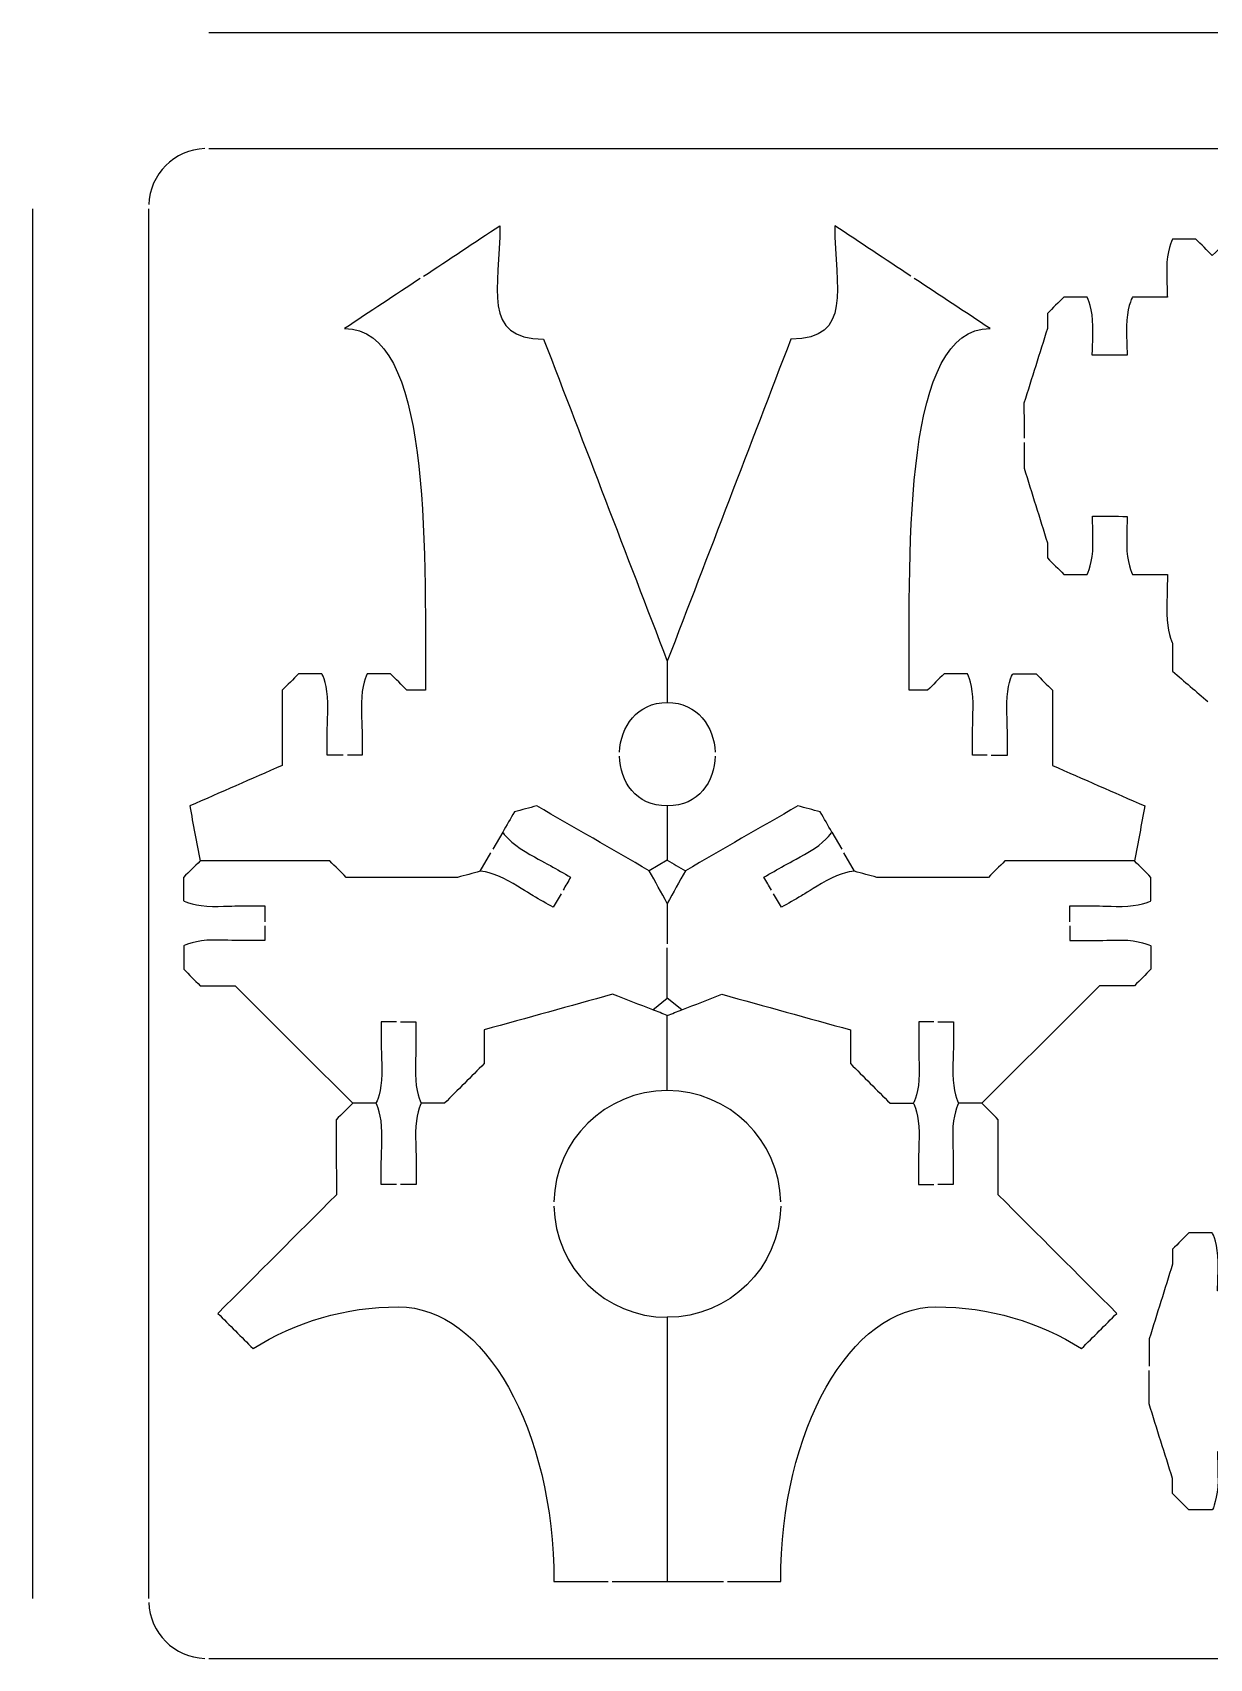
# Model space of a CAD drawing. Extents: x 0 to 680, y 0 to 410.
# Drawn here: x 450 to 551.3, y 0 to 140 of the extents above; entities that cross this region are included whole.
import ezdxf

# ---------------------------------------------------------------- set-up
doc = ezdxf.new("R2010")
doc.units = 0
doc.header["$MEASUREMENT"] = 0
doc.layers.add('DEFAULT', color=18, linetype='CONTINUOUS')

msp = doc.modelspace()

# ---------------------------------------------------------------- linework, layer by layer
at = {"layer": 'DEFAULT', "color": 1}
for points in [[(465.17, 140), (674.82, 140)], [(465.17, 130), (674.82, 130)], [(450, 124.83), (450, 5.18)], [(460, 5.18), (460, 124.83)], [(490.47, 71.16), (490.47, 71.16), (489.62, 69.68)], [(518.79, 71.16), (518.79, 71.16), (519.65, 69.68)], [(488.52, 67.78), (489.44, 69.38)], [(504.63, 68.74), (503.08, 67.83)], [(520.74, 67.78), (519.82, 69.38)], [(505.88, 55.85), (504.63, 56.86), (504.63, 61.19)], [(503.38, 55.85), (504.63, 56.86)], [(499.89, 6.64), (504.63, 6.64)], [(465.17, 0), (674.82, 0)]]:
    msp.add_lwpolyline(points, dxfattribs=at)
for points in [[(464.82, 130), (462.2, 129.91), (460.09, 127.8), (460, 125.18)], [(500.52, 78.03), (500.61, 80.2), (502.01, 82.31), (504.63, 82.31)], [(504.63, 73.41), (501.91, 73.41), (500.56, 75.52), (500.52, 77.69)], [(504.63, 48.9), (499.3, 48.89), (494.97, 44.62), (494.88, 39.31)], [(494.88, 38.96), (494.97, 33.65), (499.3, 29.38), (504.63, 29.38)], [(460, 4.83), (460.09, 2.2), (462.2, 0.1), (464.82, 0.01)]]:
    msp.add_open_spline(points, degree=3, dxfattribs=at)
for points, knots in [([(582.11, 105.7), (582.01, 113.47), (575.33, 119.54), (567.53, 119.54), (566.48, 119.54), (565.45, 119.43), (564.46, 119.21), (563.79, 119.88), (563.12, 120.55), (562.45, 121.23), (562.42, 121.27), (561.31, 120.79), (560.33, 119.82), (559.35, 118.84), (558.84, 118.25), (558.59, 118.02), (558.12, 117.54), (557.65, 117.07), (557.18, 116.6), (556.48, 117.31), (555.77, 118.02), (555.06, 118.72), (555.53, 119.19), (556.01, 119.66), (556.48, 120.13), (556.72, 120.38), (557.3, 120.89), (558.28, 121.87), (559.26, 122.84), (559.74, 123.95), (559.7, 123.99), (559.22, 124.46), (558.75, 124.93), (558.28, 125.41), (557.62, 125.41), (556.95, 125.41), (556.28, 125.41), (554.7, 123.87), (553.12, 122.34), (551.54, 120.8), (551.07, 121.27), (550.6, 121.74), (550.12, 122.21), (549.46, 122.21), (548.79, 122.21), (548.12, 122.21), (548.06, 122.21), (547.62, 121.09), (547.62, 119.72), (547.62, 118.33), (547.67, 117.55), (547.67, 117.21), (546.67, 117.22), (545.67, 117.22), (544.67, 117.22), (544.61, 117.22), (544.17, 116.1), (544.16, 114.72), (544.16, 113.33), (544.21, 112.56), (544.21, 112.22), (543.21, 112.22), (542.21, 112.22), (541.21, 112.22), (541.21, 112.56), (541.26, 113.34), (541.26, 114.72), (541.26, 116.1), (540.81, 117.22), (540.76, 117.22), (540.09, 117.22), (539.43, 117.22), (538.76, 117.22), (538.29, 116.75), (537.82, 116.28), (537.35, 115.81), (537.35, 115.38), (537.35, 114.95), (537.35, 114.52), (536.68, 112.37), (536, 110.22), (535.33, 108.08), (535.33, 107.07), (535.34, 106.07), (535.34, 105.06)], [0, 0, 0, 0, 1, 1, 1, 2, 2, 2, 10.061017, 10.061017, 10.061017, 11.061017, 11.061017, 11.061017, 12.061017, 12.061017, 12.061017, 17.717872, 17.717872, 17.717872, 26.210935, 26.210935, 26.210935, 31.875572, 31.875572, 31.875572, 32.875572, 32.875572, 32.875572, 33.875572, 33.875572, 33.875572, 39.539502, 39.539502, 39.539502, 45.210502, 45.210502, 45.210502, 63.950249, 63.950249, 63.950249, 69.614886, 69.614886, 69.614886, 75.284886, 75.284886, 75.284886, 76.284886, 76.284886, 76.284886, 77.284886, 77.284886, 77.284886, 85.774892, 85.774892, 85.774892, 86.774892, 86.774892, 86.774892, 87.774892, 87.774892, 87.774892, 96.265898, 96.265898, 96.265898, 97.265898, 97.265898, 97.265898, 98.265898, 98.265898, 98.265898, 103.935898, 103.935898, 103.935898, 109.600536, 109.600536, 109.600536, 113.259536, 113.259536, 113.259536, 132.384935, 132.384935, 132.384935, 140.924961, 140.924961, 140.924961, 140.924961]), ([(483.66, 119.02), (485.85, 120.47), (488.04, 121.92), (490.23, 123.37), (490.23, 117.98), (488.6, 113.61), (493.99, 113.61), (497.54, 104.36), (501.08, 95.12), (504.63, 85.87)], [0, 0, 0, 0, 22.305173, 22.305173, 22.305173, 23.305173, 23.305173, 23.305173, 107.520623, 107.520623, 107.520623, 107.520623]), ([(525.6, 119.02), (523.41, 120.47), (521.22, 121.92), (519.04, 123.37), (519.04, 117.98), (520.67, 113.61), (515.27, 113.61), (511.73, 104.36), (508.18, 95.12), (504.63, 85.87), (504.63, 84.68), (504.63, 83.5), (504.63, 82.31), (507.26, 82.31), (508.65, 80.2), (508.75, 78.03)], [0, 0, 0, 0, 22.305173, 22.305173, 22.305173, 23.305173, 23.305173, 23.305173, 107.520623, 107.520623, 107.520623, 117.609623, 117.609623, 117.609623, 118.609623, 118.609623, 118.609623, 118.609623]), ([(483.37, 118.83), (481.2, 117.39), (479.03, 115.95), (476.86, 114.52), (484.24, 114.52), (483.81, 96.43), (483.81, 83.37), (483.28, 83.37), (482.75, 83.37), (482.22, 83.37), (481.75, 83.84), (481.28, 84.32), (480.81, 84.79), (480.14, 84.79), (479.47, 84.79), (478.81, 84.79), (478.75, 84.79), (478.31, 83.66), (478.31, 82.29), (478.31, 80.91), (478.36, 80.13), (478.36, 79.79), (478.36, 79.12), (478.36, 78.45), (478.36, 77.79), (477.94, 77.79), (477.52, 77.79), (477.1, 77.79)], [0, 0, 0, 0, 22.151509, 22.151509, 22.151509, 23.161509, 23.161509, 23.161509, 27.651509, 27.651509, 27.651509, 33.322505, 33.322505, 33.322505, 39.001505, 39.001505, 39.001505, 40.001505, 40.001505, 40.001505, 41.001505, 41.001505, 41.001505, 46.671514, 46.671514, 46.671514, 50.261514, 50.261514, 50.261514, 50.261514]), ([(532.17, 77.79), (531.75, 77.79), (531.32, 77.79), (530.9, 77.79), (530.9, 78.45), (530.9, 79.12), (530.9, 79.79), (530.9, 80.13), (530.95, 80.91), (530.95, 82.29), (530.95, 83.66), (530.51, 84.79), (530.46, 84.79), (529.79, 84.79), (529.12, 84.79), (528.46, 84.79), (527.98, 84.32), (527.51, 83.84), (527.04, 83.37), (526.51, 83.37), (525.98, 83.37), (525.45, 83.38), (525.45, 96.43), (525.02, 114.52), (532.41, 114.52), (530.24, 115.95), (528.06, 117.39), (525.89, 118.83)], [0, 0, 0, 0, 3.6, 3.6, 3.6, 9.270009, 9.270009, 9.270009, 10.270009, 10.270009, 10.270009, 11.270009, 11.270009, 11.270009, 16.940009, 16.940009, 16.940009, 22.618081, 22.618081, 22.618081, 27.118081, 27.118081, 27.118081, 28.118081, 28.118081, 28.118081, 50.270142, 50.270142, 50.270142, 50.270142]), ([(535.34, 104.71), (535.34, 103.97), (535.34, 103.23), (535.34, 102.49), (536.01, 100.34), (536.68, 98.2), (537.35, 96.05), (537.35, 95.62), (537.35, 95.19), (537.35, 94.76), (537.82, 94.29), (538.29, 93.82), (538.76, 93.35), (539.43, 93.35), (540.09, 93.35), (540.76, 93.35), (540.82, 93.35), (541.27, 94.47), (541.27, 95.85), (541.27, 97.23), (541.22, 98.01), (541.22, 98.35), (542.22, 98.35), (543.22, 98.35), (544.22, 98.34), (544.22, 98.01), (544.17, 97.23), (544.17, 95.84), (544.17, 94.47), (544.62, 93.34), (544.67, 93.34), (544.67, 93.34), (544.68, 93.34), (544.68, 93.34), (545.68, 93.34), (546.68, 93.34), (547.68, 93.34), (547.68, 93), (547.63, 91.31), (547.63, 89.93), (547.63, 88.55), (548.07, 87.43), (548.12, 87.43), (548.12, 86.62), (548.12, 85.81), (548.12, 85), (549.14, 84.13), (550.15, 83.26), (551.16, 82.39)], [0, 0, 0, 0, 6.311008, 6.311008, 6.311008, 25.407111, 25.407111, 25.407111, 29.077111, 29.077111, 29.077111, 34.733965, 34.733965, 34.733965, 40.403965, 40.403965, 40.403965, 41.403965, 41.403965, 41.403965, 42.403965, 42.403965, 42.403965, 50.893973, 50.893973, 50.893973, 51.893973, 51.893973, 51.893973, 52.893973, 52.893973, 52.893973, 52.923973, 52.923973, 52.923973, 61.414979, 61.414979, 61.414979, 62.414979, 62.414979, 62.414979, 63.414979, 63.414979, 63.414979, 70.284979, 70.284979, 70.284979, 81.652798, 81.652798, 81.652798, 81.652798]), ([(476.74, 77.79), (476.28, 77.79), (475.82, 77.79), (475.36, 77.79), (475.36, 78.45), (475.36, 79.12), (475.36, 79.78), (475.36, 80.12), (475.41, 80.9), (475.41, 82.29), (475.41, 83.66), (474.96, 84.78), (474.9, 84.78), (474.23, 84.78), (473.56, 84.78), (472.9, 84.78), (472.43, 84.31), (471.95, 83.84), (471.48, 83.37), (471.48, 81.21), (471.49, 79.05), (471.49, 76.9), (468.83, 75.73), (466.18, 74.57), (463.53, 73.41), (463.83, 71.83), (464.12, 70.25), (464.42, 68.67)], [0, 0, 0, 0, 3.91, 3.91, 3.91, 9.57, 9.57, 9.57, 10.57, 10.57, 10.57, 11.57, 11.57, 11.57, 17.24, 17.24, 17.24, 22.911704, 22.911704, 22.911704, 41.261707, 41.261707, 41.261707, 65.878053, 65.878053, 65.878053, 79.550607, 79.550607, 79.550607, 79.550607]), ([(532.52, 77.79), (532.98, 77.79), (533.44, 77.79), (533.9, 77.79), (533.9, 78.45), (533.9, 79.12), (533.9, 79.78), (533.91, 80.12), (533.86, 80.9), (533.86, 82.29), (533.86, 83.66), (534.31, 84.78), (534.37, 84.78), (535.03, 84.78), (535.7, 84.78), (536.37, 84.78), (536.84, 84.31), (537.31, 83.84), (537.78, 83.37), (537.78, 81.21), (537.78, 79.05), (537.78, 76.9), (540.43, 75.73), (543.08, 74.57), (545.73, 73.41), (545.44, 71.83), (545.14, 70.25), (544.85, 68.67)], [0, 0, 0, 0, 3.92, 3.92, 3.92, 9.58, 9.58, 9.58, 10.58, 10.58, 10.58, 11.58, 11.58, 11.58, 17.25, 17.25, 17.25, 22.921704, 22.921704, 22.921704, 41.271707, 41.271707, 41.271707, 65.888053, 65.888053, 65.888053, 79.558591, 79.558591, 79.558591, 79.558591]), ([(508.75, 77.69), (508.7, 75.52), (507.35, 73.41), (504.63, 73.41), (504.63, 71.85), (504.63, 70.29), (504.63, 68.74), (505.15, 68.43), (505.67, 68.13), (506.19, 67.83)], [0, 0, 0, 0, 1, 1, 1, 14.26, 14.26, 14.26, 19.359765, 19.359765, 19.359765, 19.359765]), ([(504.63, 65.01), (504.12, 65.95), (503.6, 66.89), (503.08, 67.83), (499.85, 69.69), (496.63, 71.55), (493.4, 73.41), (492.76, 73.24), (492.11, 73.07), (491.47, 72.89), (491.14, 72.32), (490.8, 71.74), (490.47, 71.16), (490.47, 71.08), (491.21, 70.16), (492.39, 69.48), (493.58, 68.78), (494.28, 68.44), (494.58, 68.27), (495.15, 67.94), (495.73, 67.61), (496.31, 67.28), (496.09, 66.9), (495.88, 66.53), (495.66, 66.15)], [0, 0, 0, 0, 9.126237, 9.126237, 9.126237, 40.80218, 40.80218, 40.80218, 46.46626, 46.46626, 46.46626, 52.147946, 52.147946, 52.147946, 53.147946, 53.147946, 53.147946, 54.147946, 54.147946, 54.147946, 59.818321, 59.818321, 59.818321, 63.493149, 63.493149, 63.493149, 63.493149]), ([(513.6, 66.15), (513.38, 66.53), (513.17, 66.9), (512.95, 67.28), (513.53, 67.61), (514.11, 67.94), (514.69, 68.27), (514.98, 68.44), (515.68, 68.78), (516.88, 69.48), (518.05, 70.15), (518.79, 71.08), (518.79, 71.16), (518.46, 71.74), (518.13, 72.32), (517.8, 72.89), (517.15, 73.07), (516.51, 73.24), (515.86, 73.41), (512.64, 71.55), (509.41, 69.69), (506.19, 67.83), (505.67, 66.89), (505.15, 65.95), (504.63, 65.01), (504.63, 63.85), (504.63, 62.69), (504.63, 61.54)], [0, 0, 0, 0, 3.674828, 3.674828, 3.674828, 9.345204, 9.345204, 9.345204, 10.345204, 10.345204, 10.345204, 11.355204, 11.355204, 11.355204, 17.02239, 17.02239, 17.02239, 22.696128, 22.696128, 22.696128, 54.372071, 54.372071, 54.372071, 63.492997, 63.492997, 63.492997, 73.332997, 73.332997, 73.332997, 73.332997]), ([(495.49, 65.85), (495.26, 65.46), (495.04, 65.07), (494.81, 64.68), (494.24, 65.01), (493.66, 65.34), (493.08, 65.67), (492.79, 65.85), (492.14, 66.27), (490.94, 66.97), (489.74, 67.65), (488.55, 67.83), (488.52, 67.78), (487.88, 67.61), (487.24, 67.43), (486.59, 67.26), (483.4, 67.26), (480.2, 67.26), (477, 67.26), (476.53, 67.73), (476.06, 68.2), (475.59, 68.67), (471.86, 68.67), (468.14, 68.67), (464.42, 68.67), (463.95, 68.2), (463.47, 67.73), (463, 67.26), (463, 66.59), (463, 65.92), (463, 65.26), (463, 65.2), (464.12, 64.76), (465.5, 64.76), (466.88, 64.76), (467.66, 64.81), (468, 64.81), (468.67, 64.81), (469.33, 64.81), (470, 64.81), (470, 64.36), (470, 63.9), (470, 63.44)], [0, 0, 0, 0, 3.835706, 3.835706, 3.835706, 9.488369, 9.488369, 9.488369, 10.488369, 10.488369, 10.488369, 11.488369, 11.488369, 11.488369, 17.156018, 17.156018, 17.156018, 44.345018, 44.345018, 44.345018, 50.016721, 50.016721, 50.016721, 81.675721, 81.675721, 81.675721, 87.347425, 87.347425, 87.347425, 93.018425, 93.018425, 93.018425, 94.018425, 94.018425, 94.018425, 95.018425, 95.018425, 95.018425, 100.68946, 100.68946, 100.68946, 104.57946, 104.57946, 104.57946, 104.57946]), ([(539.27, 63.44), (539.27, 63.9), (539.27, 64.36), (539.27, 64.81), (539.93, 64.81), (540.6, 64.81), (541.27, 64.81), (541.6, 64.81), (542.38, 64.76), (543.77, 64.76), (545.15, 64.76), (546.27, 65.2), (546.26, 65.26), (546.26, 65.92), (546.26, 66.59), (546.26, 67.26), (545.79, 67.73), (545.32, 68.2), (544.85, 68.67), (541.13, 68.67), (537.4, 68.67), (533.68, 68.67), (533.21, 68.2), (532.74, 67.73), (532.27, 67.26), (529.07, 67.26), (525.87, 67.26), (522.67, 67.26), (522.03, 67.43), (521.39, 67.61), (520.74, 67.78), (520.71, 67.83), (519.52, 67.65), (518.32, 66.97), (517.13, 66.27), (516.48, 65.85), (516.18, 65.67), (515.61, 65.34), (515.03, 65.01), (514.45, 64.68), (514.23, 65.07), (514, 65.46), (513.77, 65.85)], [0, 0, 0, 0, 3.89, 3.89, 3.89, 9.560035, 9.560035, 9.560035, 10.560035, 10.560035, 10.560035, 11.560035, 11.560035, 11.560035, 17.231035, 17.231035, 17.231035, 22.902032, 22.902032, 22.902032, 54.562032, 54.562032, 54.562032, 60.233028, 60.233028, 60.233028, 87.423028, 87.423028, 87.423028, 93.089711, 93.089711, 93.089711, 94.089711, 94.089711, 94.089711, 95.089711, 95.089711, 95.089711, 100.751043, 100.751043, 100.751043, 104.58675, 104.58675, 104.58675, 104.58675]), ([(470, 63.09), (470, 62.67), (470, 62.24), (470, 61.81), (469.34, 61.81), (468.67, 61.81), (468, 61.81), (467.67, 61.81), (466.89, 61.86), (465.5, 61.86), (464.12, 61.85), (463.01, 61.41), (463.01, 61.35), (463.01, 60.68), (463.01, 60.02), (463.01, 59.35), (463.48, 58.88), (463.95, 58.41), (464.42, 57.93), (465.42, 57.93), (466.43, 57.93), (467.43, 57.93), (470.81, 54.56), (474.18, 51.18), (477.56, 47.81)], [0, 0, 0, 0, 3.62, 3.62, 3.62, 9.280009, 9.280009, 9.280009, 10.280009, 10.280009, 10.280009, 11.280009, 11.280009, 11.280009, 16.950009, 16.950009, 16.950009, 22.631005, 22.631005, 22.631005, 31.171005, 31.171005, 31.171005, 71.758934, 71.758934, 71.758934, 71.758934]), ([(539.27, 63.09), (539.27, 62.67), (539.27, 62.24), (539.27, 61.81), (539.93, 61.81), (540.6, 61.81), (541.26, 61.81), (541.6, 61.81), (542.38, 61.86), (543.76, 61.86), (545.14, 61.85), (546.26, 61.41), (546.26, 61.35), (546.26, 60.68), (546.26, 60.02), (546.26, 59.35), (545.79, 58.88), (545.32, 58.41), (544.85, 57.93), (543.84, 57.93), (542.84, 57.93), (541.83, 57.93), (538.46, 54.56), (535.08, 51.18), (531.71, 47.81)], [0, 0, 0, 0, 3.62, 3.62, 3.62, 9.280009, 9.280009, 9.280009, 10.280009, 10.280009, 10.280009, 11.280009, 11.280009, 11.280009, 16.950009, 16.950009, 16.950009, 22.631712, 22.631712, 22.631712, 31.171712, 31.171712, 31.171712, 71.758935, 71.758935, 71.758935, 71.758935]), ([(504.63, 55.37), (504.22, 55.53), (503.8, 55.69), (503.38, 55.85), (502.23, 56.3), (501.08, 56.74), (499.93, 57.19), (496.25, 56.17), (492.56, 55.15), (488.88, 54.13), (488.88, 53.16), (488.88, 52.19), (488.88, 51.23), (487.74, 50.09), (486.6, 48.95), (485.46, 47.81), (484.8, 47.81), (484.13, 47.81), (483.46, 47.81), (483.41, 47.81), (482.97, 46.69), (482.97, 45.31), (482.97, 43.93), (483.02, 43.15), (483.02, 42.81), (483.02, 42.15), (483.02, 41.48), (483.02, 40.81), (482.57, 40.81), (482.13, 40.81), (481.68, 40.81)], [0, 0, 0, 0, 3.809725, 3.809725, 3.809725, 14.288153, 14.288153, 14.288153, 46.805295, 46.805295, 46.805295, 55.035301, 55.035301, 55.035301, 68.718525, 68.718525, 68.718525, 74.388525, 74.388525, 74.388525, 75.388525, 75.388525, 75.388525, 76.388525, 76.388525, 76.388525, 82.058533, 82.058533, 82.058533, 85.848533, 85.848533, 85.848533, 85.848533]), ([(514.39, 39.31), (514.3, 44.62), (509.96, 48.89), (504.63, 48.9), (504.63, 51.05), (504.63, 53.21), (504.63, 55.37), (505.05, 55.53), (505.47, 55.69), (505.88, 55.85), (507.03, 56.3), (508.18, 56.74), (509.33, 57.19), (513.02, 56.17), (516.7, 55.15), (520.39, 54.13), (520.39, 53.16), (520.39, 52.19), (520.39, 51.23), (521.53, 50.09), (522.67, 48.95), (523.8, 47.81), (524.47, 47.81), (525.14, 47.81), (525.8, 47.81), (525.86, 47.81), (526.3, 46.69), (526.3, 45.31), (526.3, 43.93), (526.25, 43.15), (526.25, 42.81), (526.25, 42.15), (526.25, 41.48), (526.25, 40.81), (526.69, 40.81), (527.14, 40.81), (527.58, 40.81)], [0, 0, 0, 0, 1, 1, 1, 19.341, 19.341, 19.341, 23.140474, 23.140474, 23.140474, 33.618902, 33.618902, 33.618902, 66.145682, 66.145682, 66.145682, 74.376689, 74.376689, 74.376689, 88.057793, 88.057793, 88.057793, 93.727793, 93.727793, 93.727793, 94.727793, 94.727793, 94.727793, 95.727793, 95.727793, 95.727793, 101.397802, 101.397802, 101.397802, 105.177802, 105.177802, 105.177802, 105.177802]), ([(481.33, 54.81), (480.89, 54.81), (480.45, 54.81), (480, 54.81), (480, 54.14), (480, 53.48), (480.01, 52.81), (480, 52.47), (480.06, 51.69), (480.06, 50.31), (480.06, 48.93), (479.61, 47.81), (479.55, 47.81)], [0, 0, 0, 0, 3.77, 3.77, 3.77, 9.430009, 9.430009, 9.430009, 10.430009, 10.430009, 10.430009, 11.430009, 11.430009, 11.430009, 11.430009]), ([(481.68, 54.81), (482.12, 54.81), (482.56, 54.81), (483, 54.81), (483, 54.14), (483, 53.48), (483, 52.81), (483, 52.47), (482.96, 51.7), (482.96, 50.31), (482.96, 48.93), (483.4, 47.81), (483.46, 47.81)], [0, 0, 0, 0, 3.74, 3.74, 3.74, 9.39, 9.39, 9.39, 10.39, 10.39, 10.39, 11.39, 11.39, 11.39, 11.39]), ([(527.58, 54.81), (527.14, 54.81), (526.7, 54.81), (526.27, 54.81), (526.27, 54.14), (526.27, 53.48), (526.27, 52.81), (526.26, 52.47), (526.31, 51.7), (526.31, 50.31), (526.31, 48.93), (525.86, 47.81), (525.8, 47.81)], [0, 0, 0, 0, 3.73, 3.73, 3.73, 9.38, 9.38, 9.38, 10.38, 10.38, 10.38, 11.38, 11.38, 11.38, 11.38]), ([(527.93, 54.81), (528.38, 54.81), (528.82, 54.81), (529.26, 54.81), (529.26, 54.14), (529.26, 53.48), (529.26, 52.81), (529.26, 52.47), (529.21, 51.69), (529.21, 50.31), (529.21, 48.93), (529.66, 47.81), (529.71, 47.81)], [0, 0, 0, 0, 3.782304, 3.782304, 3.782304, 9.447259, 9.447259, 9.447259, 10.448133, 10.448133, 10.448133, 11.449007, 11.449007, 11.449007, 11.449007]), ([(481.33, 40.81), (480.89, 40.81), (480.46, 40.81), (480.02, 40.81), (480.02, 41.48), (480.02, 42.14), (480.02, 42.81), (480.02, 43.15), (480.07, 43.93), (480.07, 45.31), (480.06, 46.69), (479.62, 47.81), (479.55, 47.81), (478.89, 47.81), (478.22, 47.81), (477.56, 47.81), (477.09, 47.34), (476.61, 46.87), (476.14, 46.39), (476.14, 44.24), (476.15, 42.08), (476.15, 39.92), (472.75, 36.52), (469.35, 33.12), (465.95, 29.72), (466.96, 28.71), (467.97, 27.7), (468.98, 26.69), (472.61, 28.97), (476.91, 30.28), (481.51, 30.28), (488.89, 30.28), (494.88, 19.7), (494.88, 6.64), (496.43, 6.64), (497.98, 6.64), (499.54, 6.64)], [0, 0, 0, 0, 3.72, 3.72, 3.72, 9.379, 9.379, 9.379, 10.379, 10.379, 10.379, 11.39, 11.39, 11.39, 17.049, 17.049, 17.049, 22.720704, 22.720704, 22.720704, 41.069707, 41.069707, 41.069707, 81.954621, 81.954621, 81.954621, 94.109082, 94.109082, 94.109082, 95.109082, 95.109082, 95.109082, 96.109082, 96.109082, 96.109082, 109.328082, 109.328082, 109.328082, 109.328082]), ([(509.82, 6.64), (511.34, 6.64), (512.87, 6.64), (514.39, 6.64), (514.39, 19.7), (520.37, 30.28), (527.75, 30.28), (532.36, 30.28), (536.65, 28.97), (540.29, 26.69), (541.3, 27.7), (542.31, 28.71), (543.32, 29.72), (539.92, 33.12), (536.52, 36.52), (533.12, 39.92), (533.12, 42.08), (533.12, 44.24), (533.12, 46.39), (532.65, 46.87), (532.18, 47.34), (531.71, 47.81), (531.04, 47.81), (530.38, 47.81), (529.71, 47.81), (529.65, 47.81), (529.2, 46.69), (529.2, 45.31), (529.2, 43.93), (529.25, 43.15), (529.25, 42.81), (529.25, 42.14), (529.25, 41.48), (529.25, 40.81), (528.81, 40.81), (528.37, 40.81), (527.93, 40.81)], [0, 0, 0, 0, 12.96, 12.96, 12.96, 13.96, 13.96, 13.96, 14.96, 14.96, 14.96, 27.115168, 27.115168, 27.115168, 67.999375, 67.999375, 67.999375, 86.348377, 86.348377, 86.348377, 92.019374, 92.019374, 92.019374, 97.689374, 97.689374, 97.689374, 98.689374, 98.689374, 98.689374, 99.689374, 99.689374, 99.689374, 105.348374, 105.348374, 105.348374, 109.077374, 109.077374, 109.077374, 109.077374]), ([(561.82, 47.53), (560.85, 46.69), (559.87, 45.84), (558.89, 45), (558.89, 44.2), (558.89, 43.39), (558.89, 42.58), (558.84, 42.58), (558.39, 41.46), (558.39, 40.08), (558.39, 38.7), (558.44, 37.01), (558.44, 36.67), (557.44, 36.67), (556.45, 36.67), (555.45, 36.66), (555.44, 36.66), (555.44, 36.66), (555.44, 36.66), (555.38, 36.66), (554.94, 35.54), (554.94, 34.17), (554.94, 32.78), (554.99, 32), (554.99, 31.67), (553.99, 31.66), (552.99, 31.66), (551.99, 31.66), (551.99, 32), (552.04, 32.78), (552.04, 34.16), (552.03, 35.54), (551.59, 36.66), (551.53, 36.66), (550.86, 36.66), (550.19, 36.66), (549.53, 36.66), (549.06, 36.19), (548.59, 35.72), (548.12, 35.25), (548.12, 34.81), (548.12, 34.38), (548.12, 33.95), (547.45, 31.81), (546.78, 29.67), (546.11, 27.52), (546.11, 26.74), (546.11, 25.95), (546.11, 25.16)], [0, 0, 0, 0, 10.961948, 10.961948, 10.961948, 17.822948, 17.822948, 17.822948, 18.822948, 18.822948, 18.822948, 19.822948, 19.822948, 19.822948, 28.311955, 28.311955, 28.311955, 28.342955, 28.342955, 28.342955, 29.342955, 29.342955, 29.342955, 30.342955, 30.342955, 30.342955, 38.832961, 38.832961, 38.832961, 39.832961, 39.832961, 39.832961, 40.832961, 40.832961, 40.832961, 46.502961, 46.502961, 46.502961, 52.166891, 52.166891, 52.166891, 55.835891, 55.835891, 55.835891, 74.924655, 74.924655, 74.924655, 81.614663, 81.614663, 81.614663, 81.614663]), ([(514.39, 38.96), (514.3, 33.65), (509.97, 29.38), (504.63, 29.38), (504.63, 21.8), (504.63, 14.22), (504.63, 6.64), (506.25, 6.64), (507.86, 6.64), (509.47, 6.64)], [0, 0, 0, 0, 1, 1, 1, 65.449, 65.449, 65.449, 79.159, 79.159, 79.159, 79.159]), ([(592.88, 24.46), (592.87, 16.61), (586.15, 10.46), (578.29, 10.46), (577.24, 10.46), (576.22, 10.58), (575.23, 10.8), (574.56, 10.12), (573.89, 9.45), (573.22, 8.78), (573.18, 8.74), (572.08, 9.21), (571.1, 10.19), (570.12, 11.17), (569.6, 11.75), (569.36, 11.99), (568.89, 12.46), (568.42, 12.94), (567.95, 13.41), (567.24, 12.7), (566.54, 11.99), (565.83, 11.29), (566.3, 10.82), (566.77, 10.35), (567.24, 9.87), (567.48, 9.63), (568.07, 9.12), (569.05, 8.14), (570.02, 7.16), (570.5, 6.05), (570.46, 6.02), (569.99, 5.55), (569.52, 5.08), (569.05, 4.6), (568.38, 4.6), (567.72, 4.6), (567.05, 4.6), (565.47, 6.14), (563.89, 7.67), (562.31, 9.21), (561.83, 8.74), (561.36, 8.27), (560.89, 7.8), (560.22, 7.8), (559.56, 7.8), (558.89, 7.8), (558.83, 7.8), (558.39, 8.91), (558.38, 10.29), (558.39, 11.68), (558.44, 12.46), (558.43, 12.8), (557.43, 12.79), (556.44, 12.79), (555.44, 12.79), (555.38, 12.79), (554.93, 13.91), (554.93, 15.29), (554.93, 16.68), (554.98, 17.45), (554.97, 17.79), (553.98, 17.79), (552.98, 17.79), (551.98, 17.79), (551.98, 17.45), (552.03, 16.67), (552.03, 15.29), (552.03, 13.91), (551.58, 12.79), (551.53, 12.79), (550.86, 12.79), (550.19, 12.79), (549.53, 12.79), (549.06, 13.26), (548.59, 13.73), (548.12, 14.2), (548.12, 14.63), (548.12, 15.06), (548.12, 15.49), (547.44, 17.64), (546.77, 19.78), (546.1, 21.93), (546.1, 22.89), (546.1, 23.85), (546.11, 24.81)], [0, 0, 0, 0, 1, 1, 1, 2, 2, 2, 10.059603, 10.059603, 10.059603, 11.059603, 11.059603, 11.059603, 12.059603, 12.059603, 12.059603, 17.716457, 17.716457, 17.716457, 26.215174, 26.215174, 26.215174, 31.879104, 31.879104, 31.879104, 32.879104, 32.879104, 32.879104, 33.879104, 33.879104, 33.879104, 39.543033, 39.543033, 39.543033, 45.213033, 45.213033, 45.213033, 63.953497, 63.953497, 63.953497, 69.617427, 69.617427, 69.617427, 75.287427, 75.287427, 75.287427, 76.287427, 76.287427, 76.287427, 77.287427, 77.287427, 77.287427, 85.778433, 85.778433, 85.778433, 86.778433, 86.778433, 86.778433, 87.778433, 87.778433, 87.778433, 96.26744, 96.26744, 96.26744, 97.26744, 97.26744, 97.26744, 98.26744, 98.26744, 98.26744, 103.93744, 103.93744, 103.93744, 109.60137, 109.60137, 109.60137, 113.26137, 113.26137, 113.26137, 132.376928, 132.376928, 132.376928, 140.54695, 140.54695, 140.54695, 140.54695])]:
    msp.add_open_spline(points, degree=3, knots=knots, dxfattribs=at)

doc.saveas('drawing.dxf')
